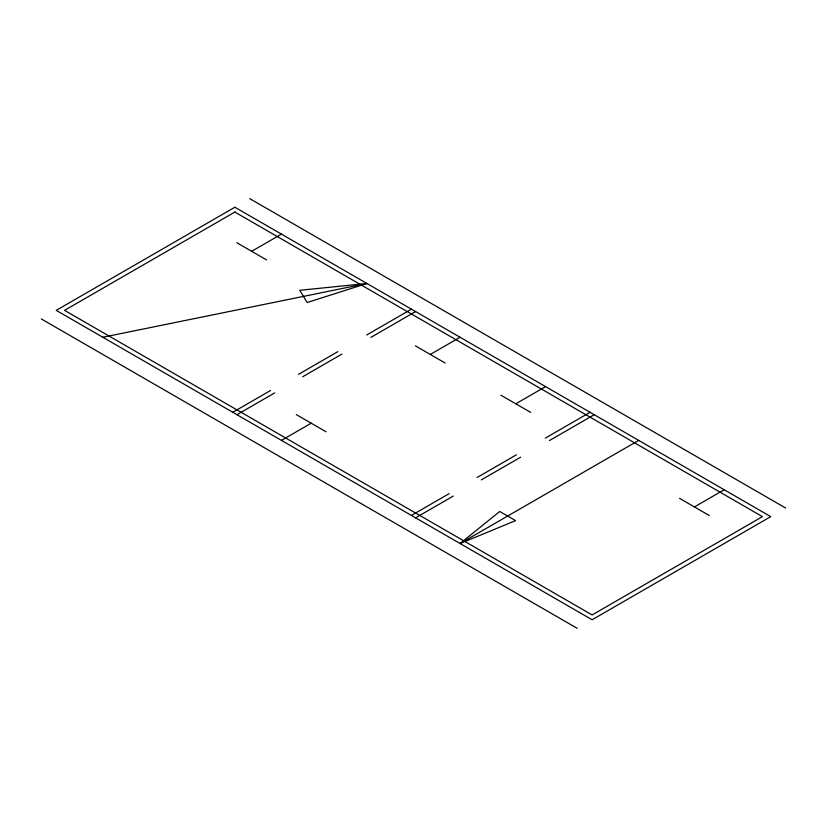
<?xml version="1.0" encoding="UTF-8"?>
<svg xmlns="http://www.w3.org/2000/svg" width="827" height="827" viewBox="0 0 827 827"><rect width="100%" height="100%" fill="white"/><g stroke="black" fill="none" stroke-linecap="round" stroke-linejoin="round"><path stroke-width="1.24" d="M460.07 543.525L499.715 511.479L515.583 520.628L460.07 543.525L638.702 440.388M251.666 251.315L281.438 234.124M232.78 412.301L270.532 390.499M298.506 374.352L337.829 351.651M366.671 334.997L411.412 309.164M236.956 414.699L274.698 392.908M302.672 376.761L342.006 354.049M370.847 337.406L415.588 311.572M281.438 440.388L311.21 423.197M430.298 354.442L460.07 337.261M515.79 403.803L545.562 386.612M411.412 515.428L449.164 493.636M477.138 477.489L516.462 454.778M545.303 438.124L590.044 412.301M415.588 517.836L453.33 496.045M481.304 479.898L520.638 457.186M549.479 440.533L594.22 414.699M694.422 506.93L724.194 489.739M366.93 283.475L307.199 302.506L299.746 290.298L366.93 283.475L102.806 337.261M249.754 198.645L785.65 508.036M236.78 242.714L266.552 259.905M415.412 345.851L445.184 363.043M500.904 395.203L530.676 412.394M679.536 498.34L709.308 515.531M296.324 414.606L326.096 431.797M41.35 318.964L577.246 628.355M234.868 207.236L56.236 310.363L592.132 619.764L770.764 516.637L234.868 207.236M234.868 212.053L64.568 310.363L592.132 614.947L762.432 516.637L234.868 212.053"/></g></svg>
